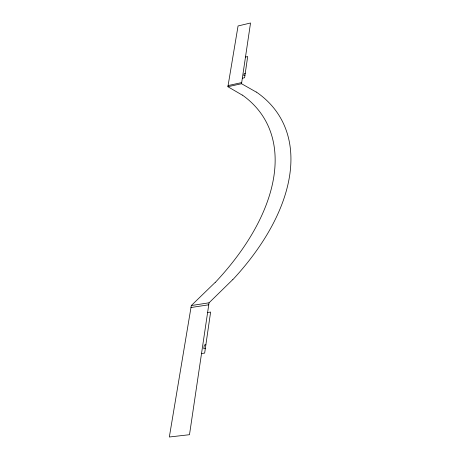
<?xml version="1.0" encoding="UTF-8"?>
<svg xmlns="http://www.w3.org/2000/svg" width="460" height="460" viewBox="0 0 460 460"><rect width="100%" height="100%" fill="white"/><g stroke="black" fill="none" stroke-linecap="round" stroke-linejoin="round"><path stroke-width="0.69" d="M232.743 279.628L209.047 302.806L189.491 434.706L169.337 437L191.314 305.538L215.148 282.44M256.272 92.086L241.529 83.726L250.533 23L238.056 25.967L227.895 86.721L242.276 95.111M245.485 57.046L247.681 56.545L244.611 77.723L242.345 78.223M245.226 73.491L244.099 73.738L243.817 75.647L244.95 75.4M228.091 85.577L241.695 82.587M227.895 86.721L241.529 83.726M191.314 305.538L209.047 302.806M190.98 307.522L208.754 304.796M207.609 312.518L210.617 312.064L204.665 353.09L201.532 353.527M205.861 344.81L204.309 345.034L203.763 348.76L205.321 348.542M256.341 92.04A231.432 131.457 -30.4 0 1 232.817 279.663M242.345 95.065A230.989 129.852 -30.8 0 1 215.222 282.474"/></g></svg>
